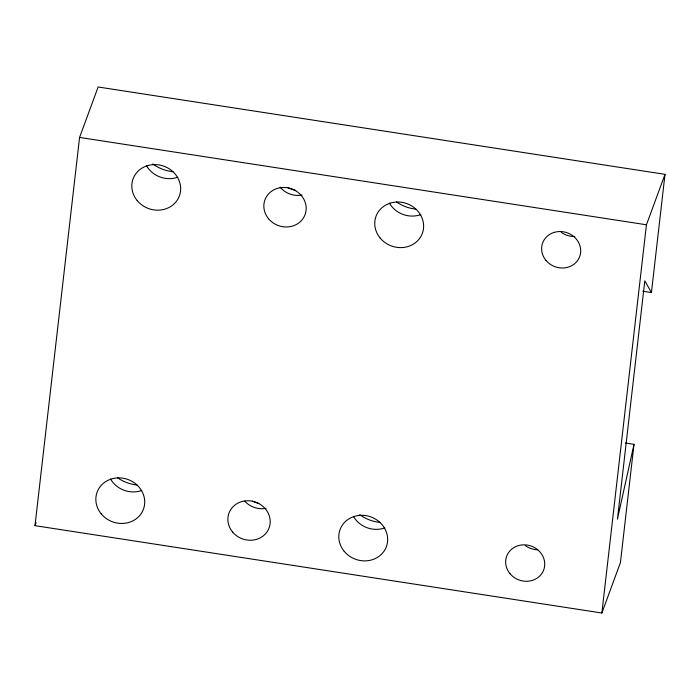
<?xml version="1.0" encoding="UTF-8"?>
<svg xmlns="http://www.w3.org/2000/svg" width="700" height="700" viewBox="0 0 700 700"><rect width="100%" height="100%" fill="white"/><g stroke="black" fill="none" stroke-linecap="round" stroke-linejoin="round"><path stroke-width="1.05" d="M625.363 443.021L633.999 444.351L620.428 562.572L601.869 613.008L35 525.656L79.572 137.428L98.131 86.993L665 174.344L651.429 292.556L642.793 291.226M601.869 613.008L646.441 224.779L665 174.344M633.999 444.351L617.435 519.146L644.796 280.814L651.429 292.556M35 525.656L36.111 522.637M79.572 137.428L646.441 224.779M415.957 209.134A37.835 34.545 20.2 0 1 396.489 201.933M295.741 190.47A37.835 34.545 20.2 0 1 287.411 187.373M173.005 171.692A37.835 34.545 20.2 0 1 152.749 163.931M137.043 484.977A37.835 34.545 20.2 0 1 117.574 477.785M258.816 503.501A37.835 34.545 20.2 0 1 252.332 501.086M379.986 522.41A37.835 34.545 20.2 0 1 359.73 514.649M177.756 177.205A24.675 22.522 20.2 0 1 146.457 165.681M302.067 195.055A21.385 19.521 20.2 0 1 280.14 187.18M420.709 214.638A24.675 22.522 20.2 0 1 389.41 203.123M384.738 527.923A24.675 22.522 20.2 0 1 353.439 516.399M266.096 508.34A21.385 19.521 20.2 0 1 244.764 501.156M141.785 490.481A24.675 22.522 20.2 0 1 110.495 478.966M574.788 236.469A19.74 18.025 20.2 0 1 561.251 232.33M537.793 549.762A19.74 18.025 20.2 0 1 525.289 545.615M137.244 200.638A24.675 22.522 20.2 0 0 179.043 196.814A24.675 22.522 20.2 0 0 152.451 164.692A24.675 22.522 20.2 0 0 137.244 200.638M268.537 218.706A21.385 19.521 20.2 0 0 304.771 215.399A21.385 19.521 20.2 0 0 281.724 187.556A21.385 19.521 20.2 0 0 268.537 218.706M380.188 238.07A24.675 22.522 20.2 0 0 421.995 234.255A24.675 22.522 20.2 0 0 395.404 202.125A24.675 22.522 20.2 0 0 380.188 238.07M344.225 551.346A24.675 22.522 20.2 0 0 386.024 547.531A24.675 22.522 20.2 0 0 359.433 515.41A24.675 22.522 20.2 0 0 344.225 551.346M232.575 531.991A21.385 19.521 20.2 0 0 268.8 528.684A21.385 19.521 20.2 0 0 245.752 500.841A21.385 19.521 20.2 0 0 232.575 531.991M101.272 513.914A24.675 22.522 20.2 0 0 143.08 510.099A24.675 22.522 20.2 0 0 116.48 477.977A24.675 22.522 20.2 0 0 101.272 513.914M545.956 260.374A19.74 18.025 20.2 0 0 579.399 257.32A19.74 18.025 20.2 0 0 558.128 231.621A19.74 18.025 20.2 0 0 545.956 260.374M509.985 573.659A19.74 18.025 20.2 0 0 543.428 570.605A19.74 18.025 20.2 0 0 522.156 544.906A19.74 18.025 20.2 0 0 509.985 573.659"/></g></svg>
